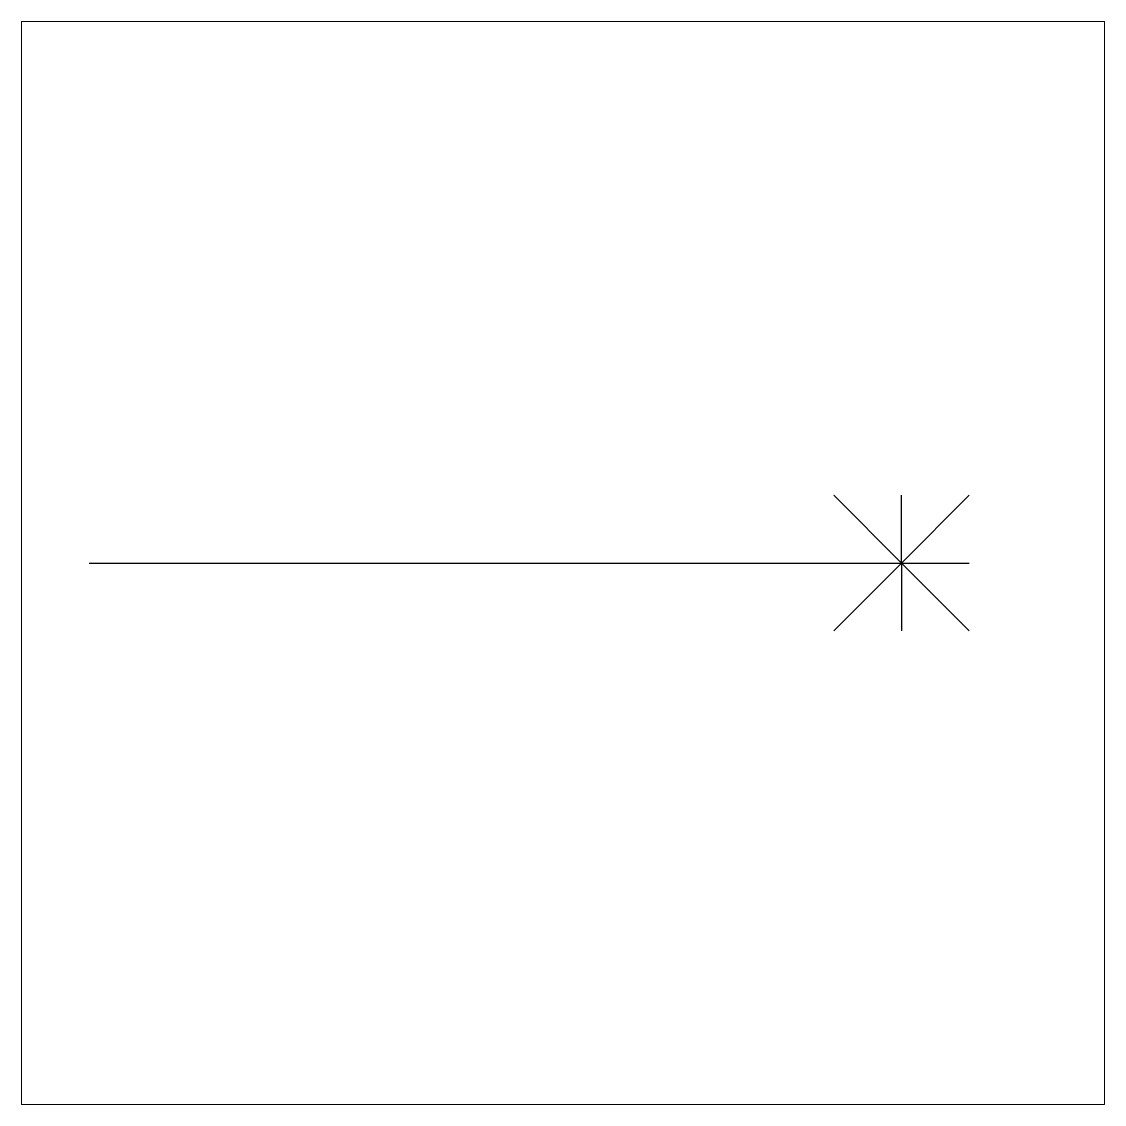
# Model space of a CAD drawing. Header units: millimetres. Extents: x 0 to 16, y 0 to 16.
import ezdxf

# ---------------------------------------------------------------- set-up
doc = ezdxf.new("R2010")
doc.units = ezdxf.units.MM
doc.layers.get('0').update_dxf_attribs({"lineweight": 15, "true_color": 0xffffff})
doc.layers.add('layer 1', color=7, linetype='Continuous', lineweight=25, true_color=0xffffff)

msp = doc.modelspace()

# ---------------------------------------------------------------- linework, layer by layer
for p, q in [((16, 16), (0, 16)), ((0, 16), (0, 0)), ((16, 0), (16, 16)), ((0, 0), (16, 0))]:
    msp.add_line(p, q)
at = {"layer": 'layer 1'}
for p, q in [((13, 8), (12, 9)), ((13, 8), (14, 9)), ((13, 8), (13, 9)), ((1, 8), (13, 8)), ((13, 8), (12, 7)), ((13, 8), (14, 7)), ((13, 8), (14, 8)), ((13, 8), (13, 7))]:
    msp.add_line(p, q, dxfattribs=at)

doc.saveas('drawing.dxf')
